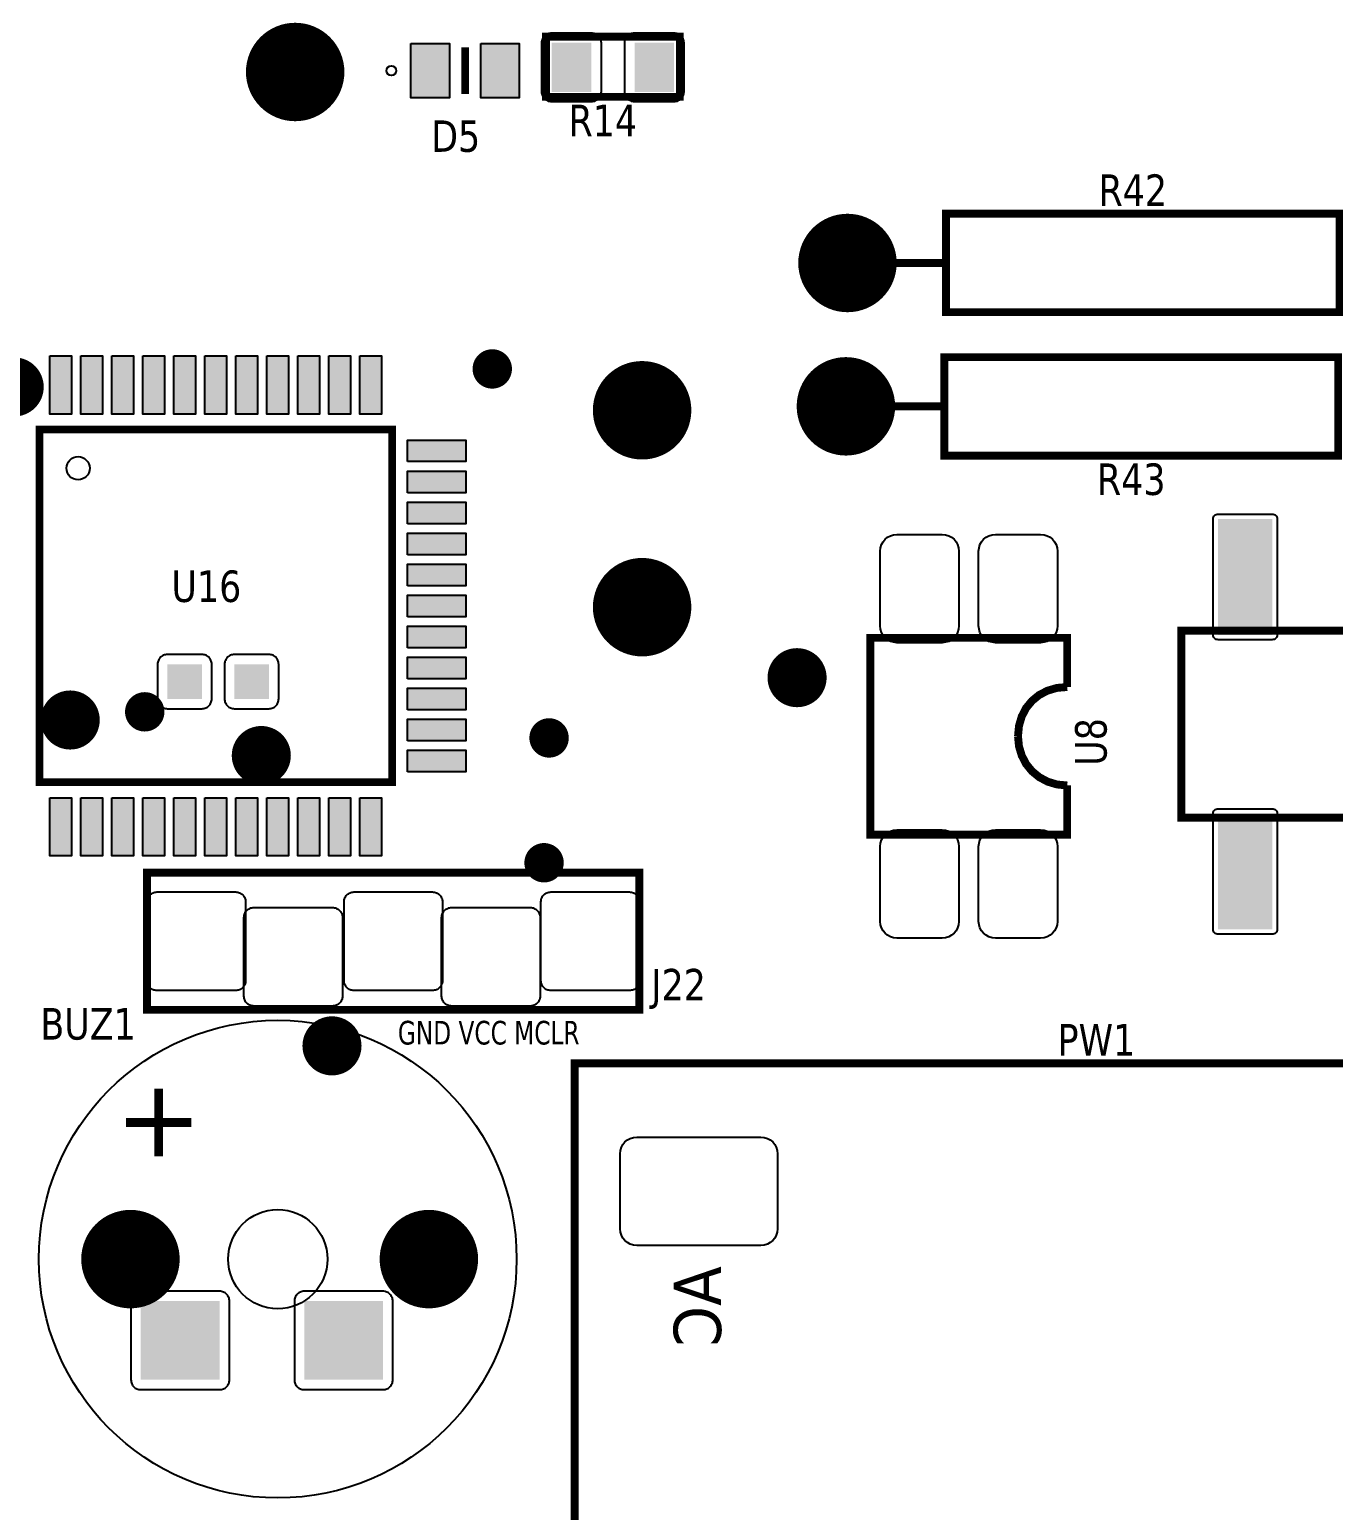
# Model space of a CAD drawing. Header units: millimetres. Extents: x 124 to 302, y 105 to 223.
# Drawn here: x 298.167 to 299.492, y 220.261 to 221.765 of the extents above; entities that cross this region are included whole.
import ezdxf

# ---------------------------------------------------------------- set-up
doc = ezdxf.new("R2010")
doc.units = ezdxf.units.MM
doc.layers.add('DESC', color=250, linetype='Continuous')
doc.styles.get("Standard").update_dxf_attribs({"font": 'tahoma.ttf'})

# ---------------------------------------------------------------- blocks, each defined once
blk = doc.blocks.new('RPAD')
blk.add_trace([(-0.5, -0.5), (-0.5, 0.5), (0.5, -0.5), (0.5, 0.5)])
blk = doc.blocks.new('EPAD')
at = {"const_width": 0.5}
blk.add_lwpolyline([(-0.25, 0, 1), (0.25, 0, 1)], format="xyb", close=True, dxfattribs=at)
blk = doc.blocks.new('PCB_CamaraClimatica')
for points, const_width in [([(150.4727, 113.6758), (150.6087, 113.6758), (150.6087, 113.7368), (150.4727, 113.7368), (150.4727, 113.6758)], 0.008), ([(150.4727, 113.6758), (150.6087, 113.6758), (150.6087, 113.7368), (150.4727, 113.7368), (150.4727, 113.6758)], 0.008), ([(150.4727, 113.6758), (150.6087, 113.6758), (150.6087, 113.7368), (150.4727, 113.7368), (150.4727, 113.6758)], 0.008), ([(150.3906, 113.726), (150.3906, 113.6787)], 0.00787), ([(150.3906, 113.726), (150.3906, 113.6787)], 0.00787), ([(150.3906, 113.726), (150.3906, 113.6787)], 0.00787), ([(150.879, 113.457), (151.279, 113.457), (151.279, 113.557), (150.879, 113.557), (150.879, 113.457)], 0.008), ([(150.879, 113.457), (151.279, 113.457), (151.279, 113.557), (150.879, 113.557), (150.879, 113.457)], 0.008), ([(150.879, 113.457), (151.279, 113.457), (151.279, 113.557), (150.879, 113.557), (150.879, 113.457)], 0.008), ([(150.829, 113.507), (150.879, 113.507)], 0.008), ([(150.829, 113.507), (150.879, 113.507)], 0.008), ([(150.829, 113.507), (150.879, 113.507)], 0.008), ([(150.8774, 113.3114), (151.2774, 113.3114), (151.2774, 113.4114), (150.8774, 113.4114), (150.8774, 113.3114)], 0.008), ([(150.8774, 113.3114), (151.2774, 113.3114), (151.2774, 113.4114), (150.8774, 113.4114), (150.8774, 113.3114)], 0.008), ([(150.8774, 113.3114), (151.2774, 113.3114), (151.2774, 113.4114), (150.8774, 113.4114), (150.8774, 113.3114)], 0.008), ([(150.8774, 113.3614), (150.8274, 113.3614)], 0.008), ([(150.8774, 113.3614), (150.8274, 113.3614)], 0.008), ([(150.8774, 113.3614), (150.8274, 113.3614)], 0.008), ([(149.9582, 112.9796), (150.3164, 112.9796), (150.3164, 113.3378), (149.9582, 113.3378), (149.9582, 112.9796)], 0.00787), ([(149.9582, 112.9796), (150.3164, 112.9796), (150.3164, 113.3378), (149.9582, 113.3378), (149.9582, 112.9796)], 0.00787), ([(149.9582, 112.9796), (150.3164, 112.9796), (150.3164, 113.3378), (149.9582, 113.3378), (149.9582, 112.9796)], 0.00787), ([(151.448, 112.9435), (151.118, 112.9435), (151.118, 113.1335), (151.448, 113.1335)], 0.008), ([(151.448, 112.9435), (151.118, 112.9435), (151.118, 113.1335), (151.448, 113.1335)], 0.008), ([(151.448, 112.9435), (151.118, 112.9435), (151.118, 113.1335), (151.448, 113.1335)], 0.008), ([(151.0022, 112.9763), (151.0022, 112.9263), (150.8022, 112.9263), (150.8022, 113.1263), (151.0022, 113.1263), (151.0022, 113.0763)], 0.008), ([(151.0022, 112.9763), (151.0022, 112.9263), (150.8022, 112.9263), (150.8022, 113.1263), (151.0022, 113.1263), (151.0022, 113.0763)], 0.008), ([(151.0022, 112.9763), (151.0022, 112.9263), (150.8022, 112.9263), (150.8022, 113.1263), (151.0022, 113.1263), (151.0022, 113.0763)], 0.008), ([(150.9522, 113.0263), (150.9532, 113.0368), (150.956, 113.0464), (150.9604, 113.0549), (150.9664, 113.0622), (150.9737, 113.0682), (150.9822, 113.0726), (150.9918, 113.0754), (151.0022, 113.0763)], 0.008), ([(150.9522, 113.0263), (150.9532, 113.0368), (150.956, 113.0464), (150.9604, 113.0549), (150.9664, 113.0622), (150.9737, 113.0682), (150.9822, 113.0726), (150.9918, 113.0754), (151.0022, 113.0763)], 0.008), ([(150.9522, 113.0263), (150.9532, 113.0368), (150.956, 113.0464), (150.9604, 113.0549), (150.9664, 113.0622), (150.9737, 113.0682), (150.9822, 113.0726), (150.9918, 113.0754), (151.0022, 113.0763)], 0.008), ([(150.9522, 113.0263), (150.9532, 113.0161), (150.956, 113.0067), (150.9604, 112.9982), (150.9664, 112.9908), (150.9737, 112.9848), (150.9822, 112.9802), (150.9918, 112.9773), (151.0022, 112.9763)], 0.008), ([(150.9522, 113.0263), (150.9532, 113.0161), (150.956, 113.0067), (150.9604, 112.9982), (150.9664, 112.9908), (150.9737, 112.9848), (150.9822, 112.9802), (150.9918, 112.9773), (151.0022, 112.9763)], 0.008), ([(150.9522, 113.0263), (150.9532, 113.0161), (150.956, 113.0067), (150.9604, 112.9982), (150.9664, 112.9908), (150.9737, 112.9848), (150.9822, 112.9802), (150.9918, 112.9773), (151.0022, 112.9763)], 0.008), ([(150.0676, 112.7484), (150.5676, 112.7484), (150.5676, 112.8877), (150.0676, 112.8877), (150.0676, 112.7484)], 0.008), ([(150.0676, 112.7484), (150.5676, 112.7484), (150.5676, 112.8877), (150.0676, 112.8877), (150.0676, 112.7484)], 0.008), ([(150.0676, 112.7484), (150.5676, 112.7484), (150.5676, 112.8877), (150.0676, 112.8877), (150.0676, 112.7484)], 0.008), ([(150.502, 110.631), (151.5729, 110.631), (151.5729, 112.694), (150.502, 112.694), (150.502, 110.631)], 0.008), ([(150.502, 110.631), (151.5729, 110.631), (151.5729, 112.694), (150.502, 112.694), (150.502, 110.631)], 0.008), ([(150.502, 110.631), (151.5729, 110.631), (151.5729, 112.694), (150.502, 112.694), (150.502, 110.631)], 0.008)]:
    blk.add_lwpolyline(points, dxfattribs=dict(const_width=const_width))
for points in [[(150.5187, 113.6708), (150.4787, 113.6708), (150.4776, 113.6708), (150.4766, 113.671), (150.4757, 113.6712), (150.4748, 113.6716), (150.4739, 113.672), (150.4731, 113.6725), (150.4723, 113.673), (150.4716, 113.6737), (150.4709, 113.6744), (150.4704, 113.6751), (150.4699, 113.676), (150.4695, 113.6768), (150.4691, 113.6778), (150.4689, 113.6787), (150.4687, 113.6797), (150.4687, 113.6808), (150.4687, 113.7308), (150.4687, 113.7318), (150.4689, 113.7328), (150.4691, 113.7338), (150.4695, 113.7347), (150.4699, 113.7356), (150.4704, 113.7364), (150.4709, 113.7372), (150.4716, 113.7379), (150.4723, 113.7385), (150.4731, 113.7391), (150.4739, 113.7396), (150.4748, 113.74), (150.4757, 113.7403), (150.4766, 113.7406), (150.4776, 113.7407), (150.4787, 113.7408), (150.5187, 113.7408), (150.5197, 113.7407), (150.5207, 113.7406), (150.5217, 113.7403), (150.5226, 113.74), (150.5235, 113.7396), (150.5243, 113.7391), (150.5251, 113.7385), (150.5258, 113.7379), (150.5264, 113.7372), (150.527, 113.7364), (150.5275, 113.7356), (150.5279, 113.7347), (150.5282, 113.7338), (150.5285, 113.7328), (150.5286, 113.7318), (150.5287, 113.7308), (150.5287, 113.6808), (150.5286, 113.6797), (150.5285, 113.6787), (150.5282, 113.6778), (150.5279, 113.6768), (150.5275, 113.676), (150.527, 113.6751), (150.5264, 113.6744), (150.5258, 113.6737), (150.5251, 113.673), (150.5243, 113.6725), (150.5235, 113.672), (150.5226, 113.6716), (150.5217, 113.6712), (150.5207, 113.671), (150.5197, 113.6708), (150.5187, 113.6708)], [(150.6027, 113.6708), (150.5627, 113.6708), (150.5616, 113.6708), (150.5606, 113.671), (150.5597, 113.6712), (150.5588, 113.6716), (150.5579, 113.672), (150.5571, 113.6725), (150.5563, 113.673), (150.5556, 113.6737), (150.5549, 113.6744), (150.5544, 113.6751), (150.5539, 113.676), (150.5535, 113.6768), (150.5531, 113.6778), (150.5529, 113.6787), (150.5527, 113.6797), (150.5527, 113.6808), (150.5527, 113.7308), (150.5527, 113.7318), (150.5529, 113.7328), (150.5531, 113.7338), (150.5535, 113.7347), (150.5539, 113.7356), (150.5544, 113.7364), (150.5549, 113.7372), (150.5556, 113.7379), (150.5563, 113.7385), (150.5571, 113.7391), (150.5579, 113.7396), (150.5588, 113.74), (150.5597, 113.7403), (150.5606, 113.7406), (150.5616, 113.7407), (150.5627, 113.7408), (150.6027, 113.7408), (150.6037, 113.7407), (150.6047, 113.7406), (150.6057, 113.7403), (150.6066, 113.74), (150.6075, 113.7396), (150.6083, 113.7391), (150.6091, 113.7385), (150.6098, 113.7379), (150.6104, 113.7372), (150.611, 113.7364), (150.6115, 113.7356), (150.6119, 113.7347), (150.6122, 113.7338), (150.6125, 113.7328), (150.6126, 113.7318), (150.6127, 113.7308), (150.6127, 113.6808), (150.6126, 113.6797), (150.6125, 113.6787), (150.6122, 113.6778), (150.6119, 113.6768), (150.6115, 113.676), (150.611, 113.6751), (150.6104, 113.6744), (150.6098, 113.6737), (150.6091, 113.673), (150.6083, 113.6725), (150.6075, 113.672), (150.6066, 113.6716), (150.6057, 113.6712), (150.6047, 113.671), (150.6037, 113.6708), (150.6027, 113.6708)], [(150.3356, 113.7298), (150.3746, 113.7298), (150.3746, 113.6748), (150.3356, 113.6748), (150.3356, 113.7298)], [(150.4065, 113.7298), (150.4455, 113.7298), (150.4455, 113.6748), (150.4065, 113.6748), (150.4065, 113.7298)], [(149.9688, 113.4126), (149.9908, 113.4126), (149.9908, 113.3536), (149.9688, 113.3536), (149.9688, 113.4126)], [(150.0003, 113.4126), (150.0223, 113.4126), (150.0223, 113.3536), (150.0003, 113.3536), (150.0003, 113.4126)], [(150.0318, 113.4126), (150.0538, 113.4126), (150.0538, 113.3536), (150.0318, 113.3536), (150.0318, 113.4126)], [(150.0633, 113.4126), (150.0853, 113.4126), (150.0853, 113.3536), (150.0633, 113.3536), (150.0633, 113.4126)], [(150.0948, 113.4126), (150.1168, 113.4126), (150.1168, 113.3536), (150.0948, 113.3536), (150.0948, 113.4126)], [(150.1263, 113.4126), (150.1483, 113.4126), (150.1483, 113.3536), (150.1263, 113.3536), (150.1263, 113.4126)], [(150.1578, 113.4126), (150.1798, 113.4126), (150.1798, 113.3536), (150.1578, 113.3536), (150.1578, 113.4126)], [(150.1893, 113.4126), (150.2113, 113.4126), (150.2113, 113.3536), (150.1893, 113.3536), (150.1893, 113.4126)], [(150.2208, 113.4126), (150.2428, 113.4126), (150.2428, 113.3536), (150.2208, 113.3536), (150.2208, 113.4126)], [(150.2523, 113.4126), (150.2743, 113.4126), (150.2743, 113.3536), (150.2523, 113.3536), (150.2523, 113.4126)], [(150.2838, 113.4126), (150.3058, 113.4126), (150.3058, 113.3536), (150.2838, 113.3536), (150.2838, 113.4126)], [(150.3322, 113.3052), (150.3322, 113.3272), (150.3912, 113.3272), (150.3912, 113.3052), (150.3322, 113.3052)], [(150.3322, 113.2737), (150.3322, 113.2957), (150.3912, 113.2957), (150.3912, 113.2737), (150.3322, 113.2737)], [(150.3322, 113.2422), (150.3322, 113.2642), (150.3912, 113.2642), (150.3912, 113.2422), (150.3322, 113.2422)], [(151.1554, 113.2519), (151.2105, 113.2519), (151.2115, 113.2518), (151.2125, 113.2516), (151.2133, 113.2511), (151.2141, 113.2505), (151.2147, 113.2498), (151.2151, 113.2489), (151.2154, 113.248), (151.2155, 113.2469), (151.2155, 113.1293), (151.2154, 113.1283), (151.2151, 113.1274), (151.2147, 113.1265), (151.2141, 113.1258), (151.2133, 113.1252), (151.2125, 113.1247), (151.2115, 113.1244), (151.2105, 113.1243), (151.1554, 113.1243), (151.1544, 113.1244), (151.1534, 113.1247), (151.1526, 113.1252), (151.1518, 113.1258), (151.1512, 113.1265), (151.1508, 113.1274), (151.1505, 113.1283), (151.1504, 113.1293), (151.1504, 113.2469), (151.1505, 113.248), (151.1508, 113.2489), (151.1512, 113.2498), (151.1518, 113.2505), (151.1526, 113.2511), (151.1534, 113.2516), (151.1544, 113.2518), (151.1554, 113.2519)], [(150.3322, 113.2107), (150.3322, 113.2327), (150.3912, 113.2327), (150.3912, 113.2107), (150.3322, 113.2107)], [(150.8752, 113.1213), (150.8292, 113.1213), (150.8258, 113.1217), (150.8226, 113.1226), (150.8197, 113.1242), (150.8172, 113.1262), (150.8151, 113.1287), (150.8136, 113.1316), (150.8126, 113.1349), (150.8122, 113.1383), (150.8122, 113.2143), (150.8126, 113.2178), (150.8136, 113.221), (150.8151, 113.2239), (150.8172, 113.2264), (150.8197, 113.2285), (150.8226, 113.23), (150.8258, 113.231), (150.8292, 113.2313), (150.8752, 113.2313), (150.8787, 113.231), (150.8819, 113.23), (150.8848, 113.2285), (150.8873, 113.2264), (150.8894, 113.2239), (150.8909, 113.221), (150.8919, 113.2178), (150.8922, 113.2143), (150.8922, 113.1383), (150.8919, 113.1349), (150.8909, 113.1316), (150.8894, 113.1287), (150.8873, 113.1262), (150.8848, 113.1242), (150.8819, 113.1226), (150.8787, 113.1217), (150.8752, 113.1213)], [(150.9752, 113.1213), (150.9292, 113.1213), (150.9258, 113.1217), (150.9226, 113.1226), (150.9197, 113.1242), (150.9172, 113.1262), (150.9151, 113.1287), (150.9136, 113.1316), (150.9126, 113.1349), (150.9122, 113.1383), (150.9122, 113.2143), (150.9126, 113.2178), (150.9136, 113.221), (150.9151, 113.2239), (150.9172, 113.2264), (150.9197, 113.2285), (150.9226, 113.23), (150.9258, 113.231), (150.9292, 113.2313), (150.9752, 113.2313), (150.9787, 113.231), (150.9819, 113.23), (150.9848, 113.2285), (150.9873, 113.2264), (150.9894, 113.2239), (150.9909, 113.221), (150.9919, 113.2178), (150.9922, 113.2143), (150.9922, 113.1383), (150.9919, 113.1349), (150.9909, 113.1316), (150.9894, 113.1287), (150.9873, 113.1262), (150.9848, 113.1242), (150.9819, 113.1226), (150.9787, 113.1217), (150.9752, 113.1213)], [(150.3322, 113.1792), (150.3322, 113.2012), (150.3912, 113.2012), (150.3912, 113.1792), (150.3322, 113.1792)], [(150.3322, 113.1477), (150.3322, 113.1697), (150.3912, 113.1697), (150.3912, 113.1477), (150.3322, 113.1477)], [(150.3322, 113.1162), (150.3322, 113.1382), (150.3912, 113.1382), (150.3912, 113.1162), (150.3322, 113.1162)], [(150.1233, 113.1093), (150.0883, 113.1093), (150.0872, 113.1093), (150.0862, 113.1091), (150.0853, 113.1089), (150.0844, 113.1086), (150.0835, 113.1082), (150.0827, 113.1077), (150.0819, 113.1071), (150.0812, 113.1065), (150.0805, 113.1057), (150.08, 113.105), (150.0795, 113.1042), (150.0791, 113.1033), (150.0787, 113.1024), (150.0785, 113.1014), (150.0783, 113.1004), (150.0783, 113.0993), (150.0783, 113.0643), (150.0783, 113.0633), (150.0785, 113.0623), (150.0787, 113.0613), (150.0791, 113.0604), (150.0795, 113.0595), (150.08, 113.0587), (150.0805, 113.0579), (150.0812, 113.0572), (150.0819, 113.0566), (150.0827, 113.056), (150.0835, 113.0555), (150.0844, 113.0551), (150.0853, 113.0548), (150.0862, 113.0545), (150.0872, 113.0544), (150.0883, 113.0543), (150.1233, 113.0543), (150.1243, 113.0544), (150.1253, 113.0545), (150.1263, 113.0548), (150.1272, 113.0551), (150.1281, 113.0555), (150.1289, 113.056), (150.1297, 113.0566), (150.1304, 113.0572), (150.131, 113.0579), (150.1316, 113.0587), (150.1321, 113.0595), (150.1325, 113.0604), (150.1328, 113.0613), (150.1331, 113.0623), (150.1332, 113.0633), (150.1333, 113.0643), (150.1333, 113.0993), (150.1332, 113.1004), (150.1331, 113.1014), (150.1328, 113.1024), (150.1325, 113.1033), (150.1321, 113.1042), (150.1316, 113.105), (150.131, 113.1057), (150.1304, 113.1065), (150.1297, 113.1071), (150.1289, 113.1077), (150.1281, 113.1082), (150.1272, 113.1086), (150.1263, 113.1089), (150.1253, 113.1091), (150.1243, 113.1093), (150.1233, 113.1093)], [(150.1913, 113.1093), (150.1563, 113.1093), (150.1552, 113.1093), (150.1542, 113.1091), (150.1533, 113.1089), (150.1524, 113.1086), (150.1515, 113.1082), (150.1507, 113.1077), (150.1499, 113.1071), (150.1492, 113.1065), (150.1485, 113.1057), (150.148, 113.105), (150.1475, 113.1042), (150.1471, 113.1033), (150.1467, 113.1024), (150.1465, 113.1014), (150.1463, 113.1004), (150.1463, 113.0993), (150.1463, 113.0643), (150.1463, 113.0633), (150.1465, 113.0623), (150.1467, 113.0613), (150.1471, 113.0604), (150.1475, 113.0595), (150.148, 113.0587), (150.1485, 113.0579), (150.1492, 113.0572), (150.1499, 113.0566), (150.1507, 113.056), (150.1515, 113.0555), (150.1524, 113.0551), (150.1533, 113.0548), (150.1542, 113.0545), (150.1552, 113.0544), (150.1563, 113.0543), (150.1913, 113.0543), (150.1923, 113.0544), (150.1933, 113.0545), (150.1943, 113.0548), (150.1952, 113.0551), (150.1961, 113.0555), (150.1969, 113.056), (150.1977, 113.0566), (150.1984, 113.0572), (150.199, 113.0579), (150.1996, 113.0587), (150.2001, 113.0595), (150.2005, 113.0604), (150.2008, 113.0613), (150.2011, 113.0623), (150.2012, 113.0633), (150.2013, 113.0643), (150.2013, 113.0993), (150.2012, 113.1004), (150.2011, 113.1014), (150.2008, 113.1024), (150.2005, 113.1033), (150.2001, 113.1042), (150.1996, 113.105), (150.199, 113.1057), (150.1984, 113.1065), (150.1977, 113.1071), (150.1969, 113.1077), (150.1961, 113.1082), (150.1952, 113.1086), (150.1943, 113.1089), (150.1933, 113.1091), (150.1923, 113.1093), (150.1913, 113.1093)], [(150.3322, 113.0847), (150.3322, 113.1067), (150.3912, 113.1067), (150.3912, 113.0847), (150.3322, 113.0847)], [(150.3322, 113.0532), (150.3322, 113.0752), (150.3912, 113.0752), (150.3912, 113.0532), (150.3322, 113.0532)], [(150.3322, 113.0217), (150.3322, 113.0437), (150.3912, 113.0437), (150.3912, 113.0217), (150.3322, 113.0217)], [(150.3322, 112.9902), (150.3322, 113.0122), (150.3912, 113.0122), (150.3912, 112.9902), (150.3322, 112.9902)], [(149.9688, 112.9638), (149.9908, 112.9638), (149.9908, 112.9048), (149.9688, 112.9048), (149.9688, 112.9638)], [(150.0003, 112.9638), (150.0223, 112.9638), (150.0223, 112.9048), (150.0003, 112.9048), (150.0003, 112.9638)], [(150.0318, 112.9638), (150.0538, 112.9638), (150.0538, 112.9048), (150.0318, 112.9048), (150.0318, 112.9638)], [(150.0633, 112.9638), (150.0853, 112.9638), (150.0853, 112.9048), (150.0633, 112.9048), (150.0633, 112.9638)], [(150.0948, 112.9638), (150.1168, 112.9638), (150.1168, 112.9048), (150.0948, 112.9048), (150.0948, 112.9638)], [(150.1263, 112.9638), (150.1483, 112.9638), (150.1483, 112.9048), (150.1263, 112.9048), (150.1263, 112.9638)], [(150.1578, 112.9638), (150.1798, 112.9638), (150.1798, 112.9048), (150.1578, 112.9048), (150.1578, 112.9638)], [(150.1893, 112.9638), (150.2113, 112.9638), (150.2113, 112.9048), (150.1893, 112.9048), (150.1893, 112.9638)], [(150.2208, 112.9638), (150.2428, 112.9638), (150.2428, 112.9048), (150.2208, 112.9048), (150.2208, 112.9638)], [(150.2523, 112.9638), (150.2743, 112.9638), (150.2743, 112.9048), (150.2523, 112.9048), (150.2523, 112.9638)], [(150.2838, 112.9638), (150.3058, 112.9638), (150.3058, 112.9048), (150.2838, 112.9048), (150.2838, 112.9638)], [(151.2105, 112.8251), (151.1554, 112.8251), (151.1544, 112.8252), (151.1534, 112.8255), (151.1526, 112.826), (151.1518, 112.8266), (151.1512, 112.8273), (151.1508, 112.8282), (151.1505, 112.8291), (151.1504, 112.8301), (151.1504, 112.9477), (151.1505, 112.9488), (151.1508, 112.9497), (151.1512, 112.9506), (151.1518, 112.9513), (151.1526, 112.9519), (151.1534, 112.9524), (151.1544, 112.9526), (151.1554, 112.9527), (151.2105, 112.9527), (151.2115, 112.9526), (151.2125, 112.9524), (151.2133, 112.9519), (151.2141, 112.9513), (151.2147, 112.9506), (151.2151, 112.9497), (151.2154, 112.9488), (151.2155, 112.9477), (151.2155, 112.8301), (151.2154, 112.8291), (151.2151, 112.8282), (151.2147, 112.8273), (151.2141, 112.8266), (151.2133, 112.826), (151.2125, 112.8255), (151.2115, 112.8252), (151.2105, 112.8251)], [(150.8752, 112.8213), (150.8292, 112.8213), (150.8258, 112.8217), (150.8226, 112.8226), (150.8197, 112.8242), (150.8172, 112.8262), (150.8151, 112.8287), (150.8136, 112.8316), (150.8126, 112.8349), (150.8122, 112.8383), (150.8122, 112.9143), (150.8126, 112.9178), (150.8136, 112.921), (150.8151, 112.9239), (150.8172, 112.9264), (150.8197, 112.9285), (150.8226, 112.93), (150.8258, 112.931), (150.8292, 112.9313), (150.8752, 112.9313), (150.8787, 112.931), (150.8819, 112.93), (150.8848, 112.9285), (150.8873, 112.9264), (150.8894, 112.9239), (150.8909, 112.921), (150.8919, 112.9178), (150.8922, 112.9143), (150.8922, 112.8383), (150.8919, 112.8349), (150.8909, 112.8316), (150.8894, 112.8287), (150.8873, 112.8262), (150.8848, 112.8242), (150.8819, 112.8226), (150.8787, 112.8217), (150.8752, 112.8213)], [(150.9752, 112.8213), (150.9292, 112.8213), (150.9258, 112.8217), (150.9226, 112.8226), (150.9197, 112.8242), (150.9172, 112.8262), (150.9151, 112.8287), (150.9136, 112.8316), (150.9126, 112.8349), (150.9122, 112.8383), (150.9122, 112.9143), (150.9126, 112.9178), (150.9136, 112.921), (150.9151, 112.9239), (150.9172, 112.9264), (150.9197, 112.9285), (150.9226, 112.93), (150.9258, 112.931), (150.9292, 112.9313), (150.9752, 112.9313), (150.9787, 112.931), (150.9819, 112.93), (150.9848, 112.9285), (150.9873, 112.9264), (150.9894, 112.9239), (150.9909, 112.921), (150.9919, 112.9178), (150.9922, 112.9143), (150.9922, 112.8383), (150.9919, 112.8349), (150.9909, 112.8316), (150.9894, 112.8287), (150.9873, 112.8262), (150.9848, 112.8242), (150.9819, 112.8226), (150.9787, 112.8217), (150.9752, 112.8213)], [(150.0776, 112.8681), (150.1576, 112.8681), (150.1586, 112.868), (150.1596, 112.8679), (150.1606, 112.8676), (150.1615, 112.8673), (150.1624, 112.8669), (150.1632, 112.8664), (150.164, 112.8658), (150.1647, 112.8652), (150.1653, 112.8645), (150.1659, 112.8637), (150.1664, 112.8629), (150.1668, 112.862), (150.1672, 112.8611), (150.1674, 112.8601), (150.1675, 112.8591), (150.1676, 112.8581), (150.1676, 112.7781), (150.1675, 112.777), (150.1674, 112.776), (150.1672, 112.7751), (150.1668, 112.7741), (150.1664, 112.7733), (150.1659, 112.7724), (150.1653, 112.7717), (150.1647, 112.771), (150.164, 112.7703), (150.1632, 112.7697), (150.1624, 112.7692), (150.1615, 112.7688), (150.1606, 112.7685), (150.1596, 112.7683), (150.1586, 112.7681), (150.1576, 112.7681), (150.0776, 112.7681), (150.0766, 112.7681), (150.0756, 112.7683), (150.0746, 112.7685), (150.0737, 112.7688), (150.0728, 112.7692), (150.072, 112.7697), (150.0712, 112.7703), (150.0705, 112.771), (150.0699, 112.7717), (150.0693, 112.7724), (150.0688, 112.7733), (150.0684, 112.7741), (150.068, 112.7751), (150.0678, 112.776), (150.0677, 112.777), (150.0676, 112.7781), (150.0676, 112.8581), (150.0677, 112.8591), (150.0678, 112.8601), (150.068, 112.8611), (150.0684, 112.862), (150.0688, 112.8629), (150.0693, 112.8637), (150.0699, 112.8645), (150.0705, 112.8652), (150.0712, 112.8658), (150.072, 112.8664), (150.0728, 112.8669), (150.0737, 112.8673), (150.0746, 112.8676), (150.0756, 112.8679), (150.0766, 112.868), (150.0776, 112.8681)], [(150.2776, 112.8681), (150.3576, 112.8681), (150.3586, 112.868), (150.3596, 112.8679), (150.3606, 112.8676), (150.3615, 112.8673), (150.3624, 112.8669), (150.3632, 112.8664), (150.364, 112.8658), (150.3647, 112.8652), (150.3653, 112.8645), (150.3659, 112.8637), (150.3664, 112.8629), (150.3668, 112.862), (150.3672, 112.8611), (150.3674, 112.8601), (150.3675, 112.8591), (150.3676, 112.8581), (150.3676, 112.7781), (150.3675, 112.777), (150.3674, 112.776), (150.3672, 112.7751), (150.3668, 112.7741), (150.3664, 112.7733), (150.3659, 112.7724), (150.3653, 112.7717), (150.3647, 112.771), (150.364, 112.7703), (150.3632, 112.7697), (150.3624, 112.7692), (150.3615, 112.7688), (150.3606, 112.7685), (150.3596, 112.7683), (150.3586, 112.7681), (150.3576, 112.7681), (150.2776, 112.7681), (150.2766, 112.7681), (150.2756, 112.7683), (150.2746, 112.7685), (150.2737, 112.7688), (150.2728, 112.7692), (150.272, 112.7697), (150.2712, 112.7703), (150.2705, 112.771), (150.2699, 112.7717), (150.2693, 112.7724), (150.2688, 112.7733), (150.2684, 112.7741), (150.268, 112.7751), (150.2678, 112.776), (150.2677, 112.777), (150.2676, 112.7781), (150.2676, 112.8581), (150.2677, 112.8591), (150.2678, 112.8601), (150.268, 112.8611), (150.2684, 112.862), (150.2688, 112.8629), (150.2693, 112.8637), (150.2699, 112.8645), (150.2705, 112.8652), (150.2712, 112.8658), (150.272, 112.8664), (150.2728, 112.8669), (150.2737, 112.8673), (150.2746, 112.8676), (150.2756, 112.8679), (150.2766, 112.868), (150.2776, 112.8681)], [(150.4776, 112.8681), (150.5576, 112.8681), (150.5586, 112.868), (150.5596, 112.8679), (150.5606, 112.8676), (150.5615, 112.8673), (150.5624, 112.8669), (150.5632, 112.8664), (150.564, 112.8658), (150.5647, 112.8652), (150.5653, 112.8645), (150.5659, 112.8637), (150.5664, 112.8629), (150.5668, 112.862), (150.5672, 112.8611), (150.5674, 112.8601), (150.5675, 112.8591), (150.5676, 112.8581), (150.5676, 112.7781), (150.5675, 112.777), (150.5674, 112.776), (150.5672, 112.7751), (150.5668, 112.7741), (150.5664, 112.7733), (150.5659, 112.7724), (150.5653, 112.7717), (150.5647, 112.771), (150.564, 112.7703), (150.5632, 112.7697), (150.5624, 112.7692), (150.5615, 112.7688), (150.5606, 112.7685), (150.5596, 112.7683), (150.5586, 112.7681), (150.5576, 112.7681), (150.4776, 112.7681), (150.4766, 112.7681), (150.4756, 112.7683), (150.4746, 112.7685), (150.4737, 112.7688), (150.4728, 112.7692), (150.472, 112.7697), (150.4712, 112.7703), (150.4705, 112.771), (150.4699, 112.7717), (150.4693, 112.7724), (150.4688, 112.7733), (150.4684, 112.7741), (150.468, 112.7751), (150.4678, 112.776), (150.4677, 112.777), (150.4676, 112.7781), (150.4676, 112.8581), (150.4677, 112.8591), (150.4678, 112.8601), (150.468, 112.8611), (150.4684, 112.862), (150.4688, 112.8629), (150.4693, 112.8637), (150.4699, 112.8645), (150.4705, 112.8652), (150.4712, 112.8658), (150.472, 112.8664), (150.4728, 112.8669), (150.4737, 112.8673), (150.4746, 112.8676), (150.4756, 112.8679), (150.4766, 112.868), (150.4776, 112.8681)], [(150.176, 112.8523), (150.256, 112.8523), (150.2571, 112.8523), (150.2581, 112.8521), (150.259, 112.8519), (150.26, 112.8515), (150.2608, 112.8511), (150.2617, 112.8506), (150.2624, 112.8501), (150.2631, 112.8494), (150.2638, 112.8487), (150.2643, 112.848), (150.2648, 112.8471), (150.2653, 112.8463), (150.2656, 112.8453), (150.2658, 112.8444), (150.266, 112.8434), (150.266, 112.8423), (150.266, 112.7623), (150.266, 112.7613), (150.2658, 112.7603), (150.2656, 112.7593), (150.2653, 112.7584), (150.2648, 112.7575), (150.2643, 112.7567), (150.2638, 112.7559), (150.2631, 112.7552), (150.2624, 112.7546), (150.2617, 112.754), (150.2608, 112.7535), (150.26, 112.7531), (150.259, 112.7528), (150.2581, 112.7525), (150.2571, 112.7524), (150.256, 112.7523), (150.176, 112.7523), (150.175, 112.7524), (150.174, 112.7525), (150.173, 112.7528), (150.1721, 112.7531), (150.1712, 112.7535), (150.1704, 112.754), (150.1696, 112.7546), (150.1689, 112.7552), (150.1683, 112.7559), (150.1677, 112.7567), (150.1672, 112.7575), (150.1668, 112.7584), (150.1665, 112.7593), (150.1662, 112.7603), (150.1661, 112.7613), (150.166, 112.7623), (150.166, 112.8423), (150.1661, 112.8434), (150.1662, 112.8444), (150.1665, 112.8453), (150.1668, 112.8463), (150.1672, 112.8471), (150.1677, 112.848), (150.1683, 112.8487), (150.1689, 112.8494), (150.1696, 112.8501), (150.1704, 112.8506), (150.1712, 112.8511), (150.1721, 112.8515), (150.173, 112.8519), (150.174, 112.8521), (150.175, 112.8523), (150.176, 112.8523)], [(150.3768, 112.8523), (150.4568, 112.8523), (150.4579, 112.8523), (150.4589, 112.8521), (150.4598, 112.8519), (150.4607, 112.8515), (150.4616, 112.8511), (150.4624, 112.8506), (150.4632, 112.8501), (150.4639, 112.8494), (150.4646, 112.8487), (150.4651, 112.848), (150.4656, 112.8471), (150.466, 112.8463), (150.4664, 112.8453), (150.4666, 112.8444), (150.4668, 112.8434), (150.4668, 112.8423), (150.4668, 112.7623), (150.4668, 112.7613), (150.4666, 112.7603), (150.4664, 112.7593), (150.466, 112.7584), (150.4656, 112.7575), (150.4651, 112.7567), (150.4646, 112.7559), (150.4639, 112.7552), (150.4632, 112.7546), (150.4624, 112.754), (150.4616, 112.7535), (150.4607, 112.7531), (150.4598, 112.7528), (150.4589, 112.7525), (150.4579, 112.7524), (150.4568, 112.7523), (150.3768, 112.7523), (150.3758, 112.7524), (150.3748, 112.7525), (150.3738, 112.7528), (150.3729, 112.7531), (150.372, 112.7535), (150.3712, 112.754), (150.3704, 112.7546), (150.3697, 112.7552), (150.3691, 112.7559), (150.3685, 112.7567), (150.368, 112.7575), (150.3676, 112.7584), (150.3673, 112.7593), (150.367, 112.7603), (150.3669, 112.7613), (150.3668, 112.7623), (150.3668, 112.8423), (150.3669, 112.8434), (150.367, 112.8444), (150.3673, 112.8453), (150.3676, 112.8463), (150.368, 112.8471), (150.3685, 112.848), (150.3691, 112.8487), (150.3697, 112.8494), (150.3704, 112.8501), (150.3712, 112.8506), (150.372, 112.8511), (150.3729, 112.8515), (150.3738, 112.8519), (150.3748, 112.8521), (150.3758, 112.8523), (150.3768, 112.8523)], [(150.548, 112.5261), (150.548, 112.6021), (150.5483, 112.6056), (150.5493, 112.6088), (150.5508, 112.6117), (150.5529, 112.6142), (150.5554, 112.6162), (150.5583, 112.6178), (150.5615, 112.6188), (150.565, 112.6191), (150.691, 112.6191), (150.6945, 112.6188), (150.6977, 112.6178), (150.7006, 112.6162), (150.7031, 112.6142), (150.7051, 112.6117), (150.7067, 112.6088), (150.7076, 112.6056), (150.708, 112.6021), (150.708, 112.5261), (150.7076, 112.5226), (150.7067, 112.5194), (150.7051, 112.5165), (150.7031, 112.514), (150.7006, 112.512), (150.6977, 112.5104), (150.6945, 112.5094), (150.691, 112.5091), (150.565, 112.5091), (150.5615, 112.5094), (150.5583, 112.5104), (150.5554, 112.512), (150.5529, 112.514), (150.5508, 112.5165), (150.5493, 112.5194), (150.5483, 112.5226), (150.548, 112.5261)], [(150.1412, 112.4626), (150.0612, 112.4626), (150.0602, 112.4625), (150.0592, 112.4624), (150.0582, 112.4621), (150.0573, 112.4618), (150.0564, 112.4614), (150.0556, 112.4609), (150.0548, 112.4603), (150.0541, 112.4597), (150.0535, 112.459), (150.0529, 112.4582), (150.0524, 112.4574), (150.052, 112.4565), (150.0516, 112.4556), (150.0514, 112.4546), (150.0513, 112.4536), (150.0512, 112.4526), (150.0512, 112.3726), (150.0513, 112.3715), (150.0514, 112.3705), (150.0516, 112.3695), (150.052, 112.3686), (150.0524, 112.3677), (150.0529, 112.3669), (150.0535, 112.3661), (150.0541, 112.3654), (150.0548, 112.3648), (150.0556, 112.3642), (150.0564, 112.3637), (150.0573, 112.3633), (150.0582, 112.363), (150.0592, 112.3627), (150.0602, 112.3626), (150.0612, 112.3626), (150.1412, 112.3626), (150.1422, 112.3626), (150.1433, 112.3627), (150.1442, 112.363), (150.1451, 112.3633), (150.146, 112.3637), (150.1468, 112.3642), (150.1476, 112.3648), (150.1483, 112.3654), (150.149, 112.3661), (150.1495, 112.3669), (150.15, 112.3677), (150.1504, 112.3686), (150.1508, 112.3695), (150.151, 112.3705), (150.1512, 112.3715), (150.1512, 112.3726), (150.1512, 112.4526), (150.1512, 112.4536), (150.151, 112.4546), (150.1508, 112.4556), (150.1504, 112.4565), (150.15, 112.4574), (150.1495, 112.4582), (150.149, 112.459), (150.1483, 112.4597), (150.1476, 112.4603), (150.1468, 112.4609), (150.146, 112.4614), (150.1451, 112.4618), (150.1442, 112.4621), (150.1433, 112.4624), (150.1422, 112.4625), (150.1412, 112.4626)], [(150.3072, 112.4626), (150.2272, 112.4626), (150.2262, 112.4625), (150.2252, 112.4624), (150.2242, 112.4621), (150.2233, 112.4618), (150.2224, 112.4614), (150.2216, 112.4609), (150.2208, 112.4603), (150.2201, 112.4597), (150.2195, 112.459), (150.2189, 112.4582), (150.2184, 112.4574), (150.218, 112.4565), (150.2176, 112.4556), (150.2174, 112.4546), (150.2173, 112.4536), (150.2172, 112.4526), (150.2172, 112.3726), (150.2173, 112.3715), (150.2174, 112.3705), (150.2176, 112.3695), (150.218, 112.3686), (150.2184, 112.3677), (150.2189, 112.3669), (150.2195, 112.3661), (150.2201, 112.3654), (150.2208, 112.3648), (150.2216, 112.3642), (150.2224, 112.3637), (150.2233, 112.3633), (150.2242, 112.363), (150.2252, 112.3627), (150.2262, 112.3626), (150.2272, 112.3626), (150.3072, 112.3626), (150.3082, 112.3626), (150.3093, 112.3627), (150.3102, 112.363), (150.3111, 112.3633), (150.312, 112.3637), (150.3128, 112.3642), (150.3136, 112.3648), (150.3143, 112.3654), (150.315, 112.3661), (150.3155, 112.3669), (150.316, 112.3677), (150.3164, 112.3686), (150.3168, 112.3695), (150.317, 112.3705), (150.3172, 112.3715), (150.3172, 112.3726), (150.3172, 112.4526), (150.3172, 112.4536), (150.317, 112.4546), (150.3168, 112.4556), (150.3164, 112.4565), (150.316, 112.4574), (150.3155, 112.4582), (150.315, 112.459), (150.3143, 112.4597), (150.3136, 112.4603), (150.3128, 112.4609), (150.312, 112.4614), (150.3111, 112.4618), (150.3102, 112.4621), (150.3093, 112.4624), (150.3082, 112.4625), (150.3072, 112.4626)]]:
    blk.add_lwpolyline(points, close=True)
for centre, radius in [((150.3157, 113.7023), 0.00492), ((150.3157, 113.7023), 0.00492), ((150.3157, 113.7023), 0.00492), ((149.9975, 113.2985), 0.0118), ((149.9975, 113.2985), 0.0118), ((149.9975, 113.2985), 0.0118), ((150.2003, 112.4952), 0.2426), ((150.2003, 112.4952), 0.2426), ((150.2003, 112.4952), 0.2426), ((150.2003, 112.4952), 0.0504), ((150.2003, 112.4952), 0.0504), ((150.2003, 112.4952), 0.0504)]:
    blk.add_circle(centre, radius)
for name, p, xscale, yscale in [('EPAD', (150.218, 113.701), 0.1, 0.1), ('RPAD', (150.3551, 113.7023), 0.039, 0.055), ('RPAD', (150.426, 113.7023), 0.039, 0.055), ('EPAD', (150.779, 113.507), 0.1, 0.1), ('EPAD', (149.9326, 113.3811), 0.06, 0.06), ('RPAD', (149.9798, 113.3831), 0.022, 0.059), ('RPAD', (150.0113, 113.3831), 0.022, 0.059), ('RPAD', (150.0428, 113.3831), 0.022, 0.059), ('RPAD', (150.0743, 113.3831), 0.022, 0.059), ('RPAD', (150.1058, 113.3831), 0.022, 0.059), ('RPAD', (150.1373, 113.3831), 0.022, 0.059), ('RPAD', (150.1688, 113.3831), 0.022, 0.059), ('RPAD', (150.2003, 113.3831), 0.022, 0.059), ('RPAD', (150.2318, 113.3831), 0.022, 0.059), ('RPAD', (150.2633, 113.3831), 0.022, 0.059), ('RPAD', (150.2948, 113.3831), 0.022, 0.059), ('EPAD', (150.4182, 113.3994), 0.04, 0.04), ('EPAD', (150.5704, 113.3574), 0.1, 0.1), ('EPAD', (150.7774, 113.3614), 0.1, 0.1), ('RPAD', (151.183, 113.1881), 0.05511799999999999, 0.117614), ('EPAD', (150.5704, 113.1574), 0.1, 0.1), ('EPAD', (150.7278, 113.0858), 0.06, 0.06), ('RPAD', (150.1058, 113.0818), 0.035, 0.035), ('RPAD', (150.1738, 113.0818), 0.035, 0.035), ('EPAD', (149.9895, 113.0428), 0.06, 0.06), ('EPAD', (150.0652, 113.0511), 0.04, 0.04), ('EPAD', (150.1836, 113.0067), 0.06, 0.06), ('EPAD', (150.4759, 113.0246), 0.04, 0.04), ('RPAD', (149.9798, 112.9343), 0.022, 0.059), ('RPAD', (150.0113, 112.9343), 0.022, 0.059), ('RPAD', (150.0428, 112.9343), 0.022, 0.059), ('RPAD', (150.0743, 112.9343), 0.022, 0.059), ('RPAD', (150.1058, 112.9343), 0.022, 0.059), ('RPAD', (150.1373, 112.9343), 0.022, 0.059), ('RPAD', (150.1688, 112.9343), 0.022, 0.059), ('RPAD', (150.2003, 112.9343), 0.022, 0.059), ('RPAD', (150.2318, 112.9343), 0.022, 0.059), ('RPAD', (150.2633, 112.9343), 0.022, 0.059), ('RPAD', (150.2948, 112.9343), 0.022, 0.059), ('EPAD', (150.4708, 112.8978), 0.04, 0.04), ('EPAD', (150.2554, 112.7118), 0.06, 0.06), ('EPAD', (150.0507, 112.4952), 0.1, 0.1), ('EPAD', (150.3538, 112.4952), 0.1, 0.1), ('RPAD', (150.1012, 112.4126), 0.08, 0.08), ('RPAD', (150.2672, 112.4126), 0.08, 0.08)]:
    blk.add_blockref(name, p, dxfattribs=dict(xscale=xscale, yscale=yscale))
for p, xscale, yscale, rotation in [((150.4987, 113.7058), 0.04, 0.05, 180), ((150.5827, 113.7058), 0.04, 0.05, 180), ((150.3617, 113.3162), 0.022, 0.059, 90), ((150.3617, 113.2847), 0.022, 0.059, 90), ((150.3617, 113.2532), 0.022, 0.059, 90), ((150.3617, 113.2217), 0.022, 0.059, 90), ((150.3617, 113.1902), 0.022, 0.059, 90), ((150.3617, 113.1587), 0.022, 0.059, 90), ((150.3617, 113.1272), 0.022, 0.059, 90), ((150.3617, 113.0957), 0.022, 0.059, 90), ((150.3617, 113.0642), 0.022, 0.059, 90), ((150.3617, 113.0327), 0.022, 0.059, 90), ((150.3617, 113.0012), 0.022, 0.059, 90), ((151.183, 112.8889), 0.05511799999999999, 0.117614, 180)]:
    blk.add_blockref('RPAD', p, dxfattribs=dict(xscale=xscale, yscale=yscale, rotation=rotation))
for s, height, width, p in [('R14', 0.032, 0.9375, (150.4957, 113.6358)), ('R14', 0.032, 0.9375, (150.4957, 113.6358)), ('R14', 0.032, 0.9375, (150.4957, 113.6358)), ('D5', 0.032, 0.9375, (150.3562, 113.6199)), ('D5', 0.032, 0.9375, (150.3562, 113.6199)), ('D5', 0.032, 0.9375, (150.3562, 113.6199)), ('R42', 0.032, 0.9375, (151.034, 113.565)), ('R42', 0.032, 0.9375, (151.034, 113.565)), ('R42', 0.032, 0.9375, (151.034, 113.565)), ('R43', 0.032, 0.9375, (151.0324, 113.2714)), ('R43', 0.032, 0.9375, (151.0324, 113.2714)), ('R43', 0.032, 0.9375, (151.0324, 113.2714)), ('U16', 0.032, 0.9375, (150.0923, 113.1627)), ('U16', 0.032, 0.9375, (150.0923, 113.1627)), ('U16', 0.032, 0.9375, (150.0923, 113.1627)), ('J22', 0.032, 0.9375, (150.5797, 112.758)), ('J22', 0.032, 0.9375, (150.5797, 112.758)), ('J22', 0.032, 0.9375, (150.5797, 112.758)), ('BUZ1', 0.032, 0.9375, (149.9592, 112.7182)), ('BUZ1', 0.032, 0.9375, (149.9592, 112.7182)), ('BUZ1', 0.032, 0.9375, (149.9592, 112.7182)), ('GND VCC MCLR', 0.024, 0.833333, (150.3223, 112.7132)), ('GND VCC MCLR', 0.024, 0.833333, (150.3223, 112.7132)), ('GND VCC MCLR', 0.024, 0.833333, (150.3223, 112.7132)), ('PW1', 0.032, 0.9375, (150.9924, 112.702)), ('PW1', 0.032, 0.9375, (150.9924, 112.702)), ('PW1', 0.032, 0.9375, (150.9924, 112.702)), ('+', 0.08, 1.125, (150.0349, 112.5997)), ('+', 0.08, 1.125, (150.0349, 112.5997)), ('+', 0.08, 1.125, (150.0349, 112.5997))]:
    blk.add_text(s, height=height, dxfattribs=dict(width=width)).set_placement(p)
at = {"width": 0.9375}
blk.add_text('U8', height=0.032, rotation=90, dxfattribs=at).set_placement((151.0422, 112.9963))
blk.add_text('U8', height=0.032, rotation=90, dxfattribs=at).set_placement((151.0422, 112.9963))
blk.add_text('U8', height=0.032, rotation=90, dxfattribs=at).set_placement((151.0422, 112.9963))
at = {"text_generation_flag": 2, "width": 1.041667}
blk.add_text('AC', height=0.048, rotation=90, dxfattribs=at).set_placement((150.6505, 112.488))
blk.add_text('AC', height=0.048, rotation=90, dxfattribs=at).set_placement((150.6505, 112.488))
blk.add_text('AC', height=0.048, rotation=90, dxfattribs=at).set_placement((150.6505, 112.488))

msp = doc.modelspace()

# ---------------------------------------------------------------- block references
at = {"layer": 'DESC'}
msp.add_blockref('PCB_CamaraClimatica', (148.219, 108.0207), dxfattribs=at)

doc.saveas('drawing.dxf')
